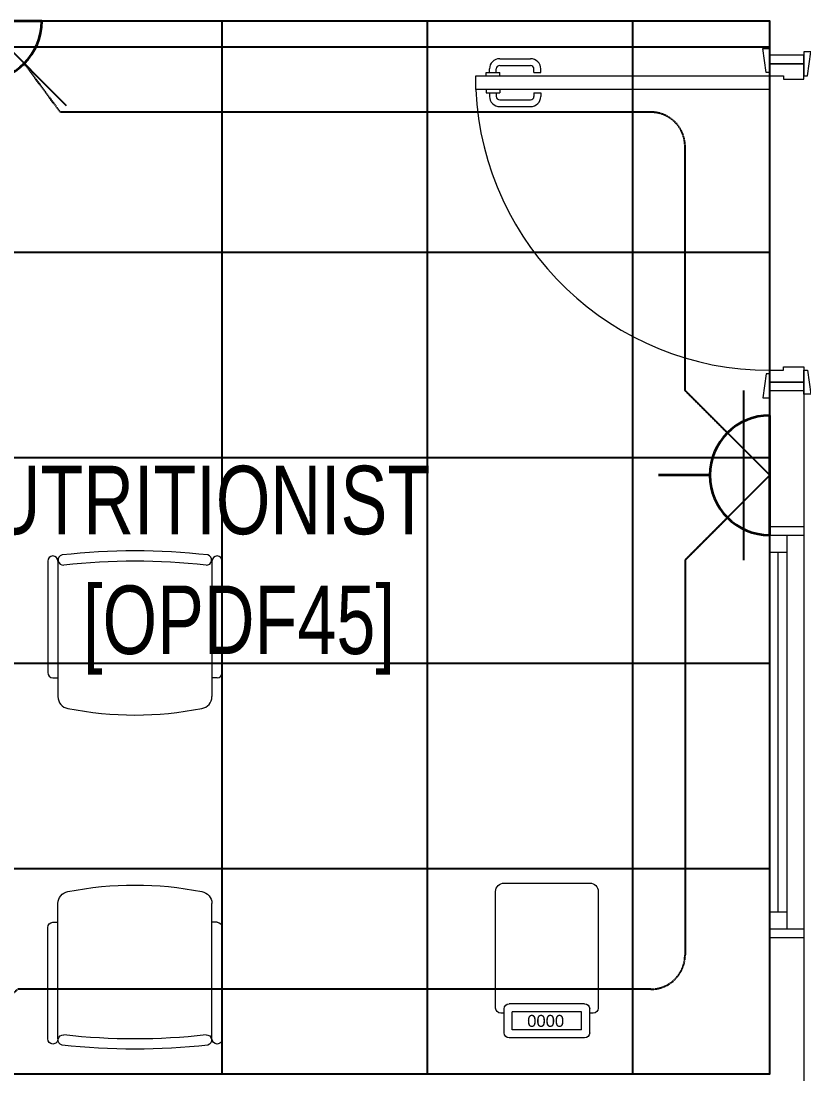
# Model space of a CAD drawing. Extents: x -12260 to 57327, y -29287 to 19916.
# Drawn here: x 41288 to 43576, y 2360 to 5435 of the extents above; entities that cross this region are included whole.
import ezdxf
from ezdxf.enums import TextEntityAlignment as Align

# ---------------------------------------------------------------- set-up
doc = ezdxf.new("R2010")
doc.units = 0
doc.header["$LTSCALE"] = 0.25
doc.linetypes.add('DASHDOT', pattern=[25.4, 12.7, -6.35, 0, -6.35])
doc.linetypes.add('HIDDEN', pattern=[9.525, 6.35, -3.175])
for name, color, linetype, lineweight in [('01-First Floor-FUR$0$72_EGR_BASE_TEXT', 252, 'Continuous', 5), ('01-First Floor-FUR$0$Aluminum', 251, 'Continuous', 5), ('01-First Floor-FUR$0$LOADING', 253, 'Continuous', 5), ('01-First Floor-FUR$0$Walls', 251, 'Continuous', 5), ('01-First Floor-FUR$0$Wooden Joinery', 251, 'Continuous', 5), ('E-LITE-CLNG-CNDT', 6, 'DASHDOT', 35), ('E-LITE-EXIT-NUMB', 6, 'Continuous', 25), ('E-POWR-FLOR-CNDT', 6, 'HIDDEN', 25), ('E-POWR-WALL @ 100', 4, 'Continuous', 35)]:
    doc.layers.add(name, color=color, linetype=linetype, lineweight=lineweight)
doc.layers.add('01-First Floor-FUR$0$FALSE CEILING', color=251, linetype='Continuous')
doc.layers.add('01-First Floor-FUR$0$TME-NON MEDICAL FURNITURE', color=242, linetype='Continuous')
doc.styles.add('01-First Floor-FUR$0$Standard', font='arial.ttf')
doc.styles.add('01-First Floor-FUR$0$X3G_ENTITY_9EC9', font='swisscl.ttf', dxfattribs={"height": 0.2})
doc.styles.add('01-First Floor-FUR$0$X3G_ENTITY_9F38', font='swisscl.ttf', dxfattribs={"height": 0.2})
doc.styles.add('DC_SIMPLEX', font='SIMPLEX.shx', dxfattribs={"width": 0.7})

# ---------------------------------------------------------------- blocks, each defined once
blk = doc.blocks.new('01-First Floor-FUR$0$A$C72370EFE')
at = {"layer": '01-First Floor-FUR$0$Wooden Joinery'}
for p, q in [((-0.01, -0.03), (-0.01, -0.07)), ((0, -0.03), (-0.01, -0.03)), ((0.04, -0.03), (0.05, -0.03)), ((0.05, -0.03), (0.05, -0.07)), ((-0.01, -0.04), (-0.02, -0.04)), ((-0.01, -0.06), (-0.02, -0.06)), ((0.05, -0.04), (0.06, -0.04)), ((0.05, -0.06), (0.06, -0.06)), ((-0.05, -0.07), (-0.05, -0.16)), ((-0.03, -0.07), (-0.03, -0.16)), ((0, -0.07), (-0.01, -0.07)), ((0.04, -0.07), (0.05, -0.07)), ((0.07, -0.07), (0.07, -0.16)), ((0.09, -0.07), (0.09, -0.16)), ((-0.01, -0.17), (-0.02, -0.17)), ((-0.01, -0.17), (-0.01, -0.19)), ((0.05, -0.17), (0.06, -0.17)), ((0.05, -0.17), (0.05, -0.19)), ((-0.01, -0.19), (-0.02, -0.19)), ((0.05, -0.19), (0.06, -0.19))]:
    blk.add_line(p, q, dxfattribs=at)
for centre, radius, start, end in [((-0.02, -0.07), 0.03, 90, 180), ((-0.02, -0.07), 0.01, 90, 180), ((0.06, -0.07), 0.03, 0, 90), ((0.06, -0.07), 0.01, 0, 90), ((-0.02, -0.16), 0.03, 180, 270), ((-0.02, -0.16), 0.01, 180, 270), ((0.06, -0.16), 0.01, 270, 0), ((0.06, -0.16), 0.03, 270, 0)]:
    blk.add_arc(centre, radius, start, end, dxfattribs=at)
blk = doc.blocks.new('01-First Floor-FUR$0$A$C5DAD61B4')
at = {"layer": '01-First Floor-FUR$0$Wooden Joinery'}
for points in [[(80, 959.1), (80, 969.1), (10, 979.1), (10, 959.1)], [(940, 959.1), (940, 969.1), (1010, 979.1), (1010, 959.1)], [(70, 859.1), (70, 849.1), (0, 839.1), (0, 859.1)], [(120, 859.1), (120, 0), (80, 0), (80, 859.1)], [(950, 859.1), (950, 849.1), (1020, 839.1), (1020, 859.1)]]:
    blk.add_lwpolyline(points, close=True, dxfattribs=at)
for points in [[(45, 859.1), (45, 959.1), (20, 959.1), (20, 859.1), (45, 859.1)], [(45, 859.1), (80, 859.1), (80, 899.1), (90, 899.1), (90, 959.1), (45, 959.1), (45, 859.1)], [(975, 859.1), (940, 859.1), (940, 899.1), (930, 899.1), (930, 959.1), (975, 959.1), (975, 859.1)], [(975, 859.1), (975, 959.1), (1000, 959.1), (1000, 859.1), (975, 859.1)]]:
    blk.add_lwpolyline(points, dxfattribs=at)
blk.add_arc((80, 859.1), 860, 272.666, 0, dxfattribs=at)
at = {"layer": '01-First Floor-FUR$0$Wooden Joinery', "xscale": 999.9999999998854, "yscale": 999.9999999998854, "zscale": 999.9999999998854, "rotation": 180}
blk.add_blockref('01-First Floor-FUR$0$A$C72370EFE', (120, 0), dxfattribs=at)
blk = doc.blocks.new('01-First Floor-FUR$0$GF21016-P')
at = {"layer": '01-First Floor-FUR$0$LOADING', "extrusion": (-1.24384e-09, -1.20261e-09, -1)}
for p, q in [((0.0128, 0.0179), (0.0128, 0.4136)), ((0.4628, 0.0179), (0.4628, 0.4136)), ((-0.0172, 0.0179), (-0.0172, 0.3435)), ((-0.0022, 0.3585), (0.0128, 0.3585)), ((0.4778, 0.3585), (0.4628, 0.3585)), ((0.4928, 0.0179), (0.4928, 0.3435)), ((0.4778, 0.0029), (0.4778, 0.0029))]:
    blk.add_line(p, q, dxfattribs=at)
for centre, radius, start, end in [((-0.2378, -0.5362), 1.0036, 78.7568, 101.2432), ((-0.0478, 0.4136), 0.035, 0, 80.6557), ((-0.4278, 0.4136), 0.035, 99.3443, 180), ((0.0022, 0.3435), 0.015, 0, 90), ((-0.4778, 0.3435), 0.015, 90, 180), ((0.0022, 0.0179), 0.015, 270, 0), ((0.0022, 0.0179), 0.015, 180, 270), ((-0.0284, 0.0145), 0.015, 284.3864, 95.5209), ((-0.2378, 1.8734), 1.8855, 263.5119, 276.4881), ((-0.2378, 1.8928), 1.8749, 263.6341, 276.3659), ((-0.4471, 0.0145), 0.015, 84.4791, 255.6136), ((-0.4778, 0.0179), 0.015, 270, 0), ((-0.4778, 0.0179), 0.015, 180, 270)]:
    blk.add_arc(centre, radius, start, end, dxfattribs=at)
blk = doc.blocks.new('01-First Floor-FUR$0$HF13461A-P')
at = {"layer": '01-First Floor-FUR$0$LOADING'}
for p, q in [((0.0229, 0.4353), (0.0229, 0.3653)), ((0.2579, 0.4503), (0.0379, 0.4503)), ((0.2729, 0.4353), (0.2729, 0.3653)), ((0.2493, 0.4266), (0.0466, 0.4266)), ((0.0466, 0.4266), (0.0466, 0.3739)), ((0.2493, 0.4266), (0.2493, 0.3739)), ((0.0229, 0.3778), (0.0129, 0.3778)), ((0.2493, 0.3739), (0.0466, 0.3739)), ((0.2829, 0.3778), (0.2729, 0.3778)), ((-0.0021, 0.3628), (-0.0021, 0.0228)), ((0.2579, 0.3503), (0.0379, 0.3503)), ((0.2979, 0.0228), (0.2979, 0.3628)), ((0.0229, -0.0022), (0.2729, -0.0022))]:
    blk.add_line(p, q, dxfattribs=at)
for centre, radius, start, end in [((0.0379, 0.4353), 0.015, 90, 180), ((0.2579, 0.4353), 0.015, 0, 90), ((0.0129, 0.3628), 0.015, 90, 180), ((0.2829, 0.3628), 0.015, 0, 90), ((0.0379, 0.3653), 0.015, 180, 270), ((0.2579, 0.3653), 0.015, 270, 0), ((0.0229, 0.0228), 0.025, 180, 270), ((0.2729, 0.0228), 0.025, 270, 0)]:
    blk.add_arc(centre, radius, start, end, dxfattribs=at)
at = {"layer": '01-First Floor-FUR$0$LOADING', "style": '01-First Floor-FUR$0$Standard'}
blk.add_text('0000', height=0.03477, dxfattribs=at).set_placement((0.0901, 0.3829))
blk = doc.blocks.new('01-First Floor-FUR$0$A$C37be4daf')
at = {"layer": '01-First Floor-FUR$0$Aluminum'}
for p, q in [((1416, 598.2), (216, 598.2)), ((241, 498.2), (241, 598.2)), ((291, 548.2), (291, 598.2)), ((1341, 548.2), (1341, 598.2)), ((1391, 498.2), (1391, 598.2)), ((291, 573.2), (1341, 573.2)), ((1391, 548.2), (241, 548.2)), ((1416, 498.2), (216, 498.2))]:
    blk.add_line(p, q, dxfattribs=at)
at = {"layer": '01-First Floor-FUR$0$Walls'}
for p, q in [((216, 498.2), (216, 598.2)), ((1416, 498.2), (1416, 598.2))]:
    blk.add_line(p, q, dxfattribs=at)
blk = doc.blocks.new('01-First Floor-FUR')
at = {"layer": '01-First Floor-FUR$0$FALSE CEILING', "linetype": 'Continuous'}
for p, q in [((41876, 2360), (41876, 5435)), ((42476, 2360), (42476, 5435)), ((43076, 2360), (43076, 5435)), ((39476, 5360), (43476, 5360)), ((39476, 4760), (43476, 4760)), ((39476, 4160), (43476, 4160)), ((39476, 3560), (43476, 3560)), ((39476, 2960), (43476, 2960))]:
    blk.add_line(p, q, dxfattribs=at)
at = {"layer": '01-First Floor-FUR$0$FALSE CEILING'}
blk.add_lwpolyline([(39476, 2360), (43476, 2360), (43476, 5435), (39476, 5435)], close=True, dxfattribs=at)
at = {"layer": '01-First Floor-FUR$0$Walls'}
for p, q in [((43476, 5435), (39476, 5435)), ((43476, 5435), (43476, 5335)), ((43576, 5335), (43476, 5335)), ((43476, 4355), (43476, 2360)), ((43576, 4355), (43476, 4355)), ((43576, 4355), (43576, 2160)), ((43476, 2360), (39476, 2360))]:
    blk.add_line(p, q, dxfattribs=at)
at = {"rotation": 90}
blk.add_blockref('01-First Floor-FUR$0$A$C37be4daf', (44074.2, 2541.5), dxfattribs=at)
at = {"layer": '01-First Floor-FUR$0$LOADING', "lineweight": 0, "xscale": -1000, "yscale": 1000, "zscale": 1000, "rotation": 180}
blk.add_blockref('01-First Floor-FUR$0$HF13461A-P', (42677, 2915.3, -0.1), dxfattribs=at)
at = {"layer": '01-First Floor-FUR$0$TME-NON MEDICAL FURNITURE', "color": 1, "extrusion": (2.67576e-11, -2.24019e-05, 1), "xscale": -1000.000000000004, "yscale": 1000.000000000004, "zscale": -1000.000000000004, "rotation": 180.0000251123528}
blk.add_blockref('01-First Floor-FUR$0$GF21016-P', (41383, 3875.6, -0.2), dxfattribs=at)
at = {"layer": '01-First Floor-FUR$0$TME-NON MEDICAL FURNITURE', "color": 1, "extrusion": (2.67576e-11, 2.24019e-05, 1), "xscale": 1000.000000000004, "yscale": 1000.000000000004, "zscale": -1000.000000000002, "rotation": 359.9999748876472}
blk.add_blockref('01-First Floor-FUR$0$GF21016-P', (41383, 2444.4, 0), dxfattribs=at)
at = {"layer": '01-First Floor-FUR$0$Wooden Joinery', "rotation": 270}
blk.add_blockref('01-First Floor-FUR$0$A$C5DAD61B4', (42616.9, 5355), dxfattribs=at)
at = {"layer": '01-First Floor-FUR$0$72_EGR_BASE_TEXT', "char_height": 200, "attachment_point": 2}
for s, insert, style in [('HOSPITAL NUTRITIONIST', (41230.7, 4136.2, 0), '01-First Floor-FUR$0$X3G_ENTITY_9EC9'), ('[OPDF45]', (41924.8, 3786.4), '01-First Floor-FUR$0$X3G_ENTITY_9F38')]:
    blk.add_mtext(s, dxfattribs=dict(at, insert=insert, style=style))
blk = doc.blocks.new('*U27')
blk.add_line((-1.75, 0), (-3.25, 0))
blk.add_lwpolyline([(0, 1.75, 1), (0, -1.75)], format="xyb", close=True)
at = {"layer": 'Defpoints'}
for p, q in [((-2.475, 2.475), (0, 0)), ((-0.758, -2.475), (-0.758, 2.475)), ((-2.475, -2.475), (0, 0))]:
    blk.add_line(p, q, dxfattribs=at)
at = {"layer": 'E-LITE-EXIT-NUMB', "style": 'DC_SIMPLEX', "width": 0.7, "flags": 8}
blk.add_attdef('TYPE', text='', height=2, rotation=360, dxfattribs=at).set_placement((-2.682, 5.238), align=Align.RIGHT)
blk.add_attdef('CIRCUIT', (2.682, 5.238), '', height=2, rotation=360, dxfattribs=at)
blk = doc.blocks.new('*U26')
blk.add_line((0, -1.75), (0, -3.25))
blk.add_lwpolyline([(-1.75, 0, 1), (1.75, 0)], format="xyb", close=True)
at = {"layer": 'Defpoints'}
for p, q in [((-2.475, -2.475), (0, 0)), ((2.475, -2.475), (0, 0)), ((2.475, -0.758), (-2.475, -0.758))]:
    blk.add_line(p, q, dxfattribs=at)
at = {"layer": 'E-LITE-EXIT-NUMB', "style": 'DC_SIMPLEX', "width": 0.7, "flags": 8}
blk.add_attdef('TYPE', text='', height=2, rotation=360, dxfattribs=at).set_placement((-2.682, 5.238), align=Align.RIGHT)
blk.add_attdef('CIRCUIT', (2.682, 5.238), '', height=2, rotation=360, dxfattribs=at)

msp = doc.modelspace()

# ---------------------------------------------------------------- linework, layer by layer
at = {"layer": 'E-POWR-FLOR-CNDT', "elevation": -0.1}
msp.add_lwpolyline([(43352.3, 4232.2), (43228.5, 4355.9), (43228.5, 5068.9, 0.414214), (43128.5, 5168.9), (41402.9, 5168.9), (41297.3, 5311.3)], format="xyb", dxfattribs=at)
at = {"layer": 'E-POWR-FLOR-CNDT'}
msp.add_lwpolyline([(43352.3, 3984.7), (43228.5, 3860.9), (43228.5, 2707.5, -0.414214), (43128.5, 2607.5), (41278.5, 2607.5), (41148.9, 2489.4)], format="xyb", dxfattribs=at)

# ---------------------------------------------------------------- block references
at = {"layer": 'E-LITE-CLNG-CNDT'}
msp.add_blockref('01-First Floor-FUR', (0, 0), dxfattribs=at)
at = {"layer": 'E-POWR-WALL @ 100', "xscale": 100, "yscale": 100, "zscale": 100}
for name, p in [('*U26', (41173.6, 5435)), ('*U27', (43476, 4108.4, -0.1))]:
    msp.add_blockref(name, p, dxfattribs=at)

doc.saveas('drawing.dxf')
